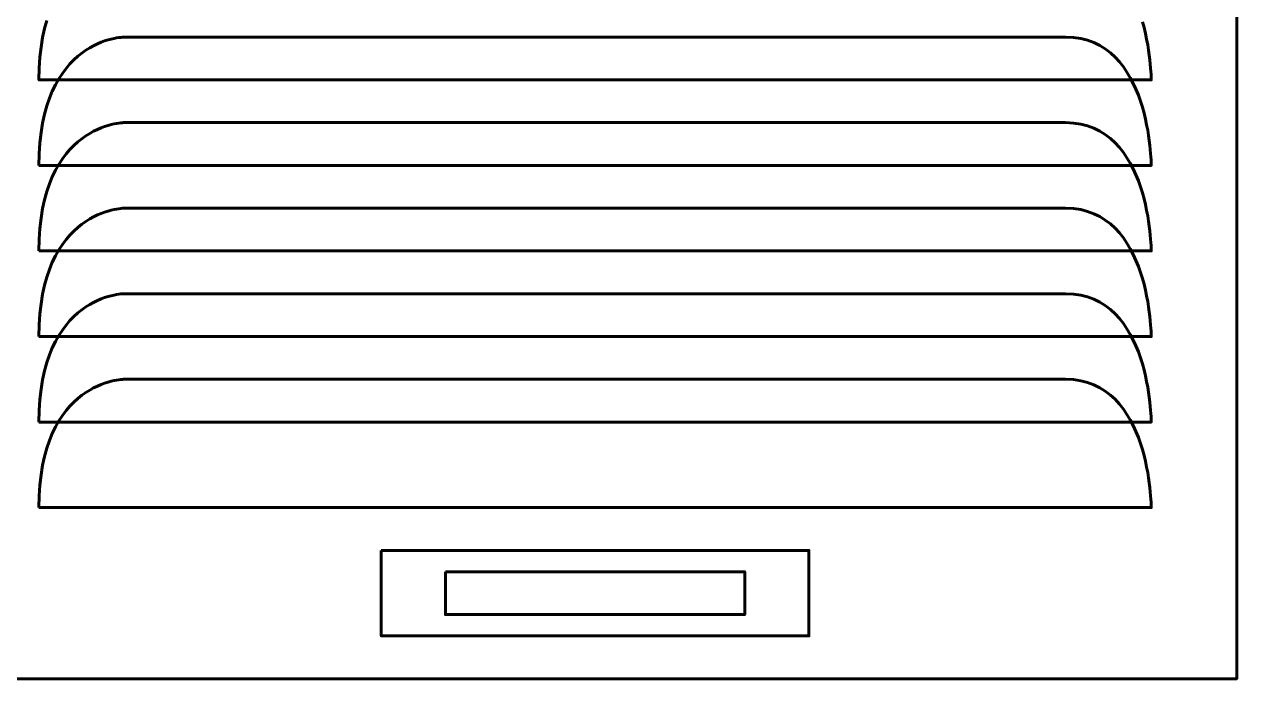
# Model space of a CAD drawing. Header units: millimetres. Extents: x -116965 to 323937, y 291661 to 566926.
# Drawn here: x -48397.9 to -48148.6, y 328387 to 328521.7 of the extents above; entities that cross this region are included whole.
import ezdxf

# ---------------------------------------------------------------- set-up
doc = ezdxf.new("R2010")
doc.units = ezdxf.units.MM
doc.layers.add('C00-00-00', color=7, linetype='Continuous')

msp = doc.modelspace()

# ---------------------------------------------------------------- linework, layer by layer
at = {"layer": 'C00-00-00', "lineweight": 60}
for points in [[(-48412.518217, 328651.003254), (-48148.555067, 328651.003254), (-48148.555067, 328387.040104), (-48412.518217, 328387.040104)], [(-48394.922006, 328492.6307), (-48394.87153, 328495.028339), (-48394.724391, 328497.276183), (-48394.487039, 328499.379053), (-48394.165919, 328501.341782), (-48393.767469, 328503.169212), (-48393.298136, 328504.866164), (-48392.764363, 328506.43748), (-48392.172598, 328507.887985), (-48391.52928, 328509.222513), (-48390.840852, 328510.4459), (-48390.113765, 328511.562976), (-48389.354455, 328512.578571), (-48388.569371, 328513.497518), (-48387.764954, 328514.324654), (-48386.947647, 328515.064805), (-48386.123901, 328515.722808), (-48385.300151, 328516.303493), (-48384.482847, 328516.811693), (-48383.678431, 328517.252241), (-48382.893347, 328517.629967), (-48382.134036, 328517.949709), (-48381.406949, 328518.216291), (-48380.718521, 328518.434551), (-48380.075203, 328518.609322), (-48379.483434, 328518.745434), (-48378.949666, 328518.847716), (-48378.480333, 328518.921006), (-48378.081883, 328518.970137), (-48377.760762, 328518.999934), (-48377.523411, 328519.015236), (-48377.376272, 328519.020874), (-48377.325795, 328519.021679), (-48377.185496, 328519.021679), (-48376.770505, 328519.021679), (-48376.089685, 328519.021679), (-48375.151896, 328519.021679), (-48373.965996, 328519.021679), (-48372.540852, 328519.021679), (-48370.885321, 328519.021679), (-48369.008266, 328519.021679), (-48366.918543, 328519.021679), (-48364.625019, 328519.021679), (-48362.136555, 328519.021679), (-48359.462005, 328519.021679), (-48356.61024, 328519.021679), (-48353.590112, 328519.021679), (-48350.410488, 328519.021679), (-48347.080225, 328519.021679), (-48343.60819, 328519.021679), (-48340.003235, 328519.021679), (-48336.274228, 328519.021679), (-48332.430028, 328519.021679), (-48328.479496, 328519.021679), (-48324.431492, 328519.021679), (-48320.294881, 328519.021679), (-48316.078518, 328519.021679), (-48311.791266, 328519.021679), (-48307.441988, 328519.021679), (-48303.039547, 328519.021679), (-48298.592798, 328519.021679), (-48294.110606, 328519.021679), (-48289.601832, 328519.021679), (-48285.075334, 328519.021679), (-48280.539975, 328519.021679), (-48276.004615, 328519.021679), (-48271.478118, 328519.021679), (-48266.969344, 328519.021679), (-48262.487151, 328519.021679), (-48258.040402, 328519.021679), (-48253.637958, 328519.021679), (-48249.28868, 328519.021679), (-48245.001431, 328519.021679), (-48240.785069, 328519.021679), (-48236.648454, 328519.021679), (-48232.60045, 328519.021679), (-48228.649917, 328519.021679), (-48224.805718, 328519.021679), (-48221.076711, 328519.021679), (-48217.47176, 328519.021679), (-48213.999721, 328519.021679), (-48210.669458, 328519.021679), (-48207.489834, 328519.021679), (-48204.46971, 328519.021679), (-48201.617941, 328519.021679), (-48198.943395, 328519.021679), (-48196.454927, 328519.021679), (-48194.161403, 328519.021679), (-48192.071684, 328519.021679), (-48190.194628, 328519.021679), (-48188.539097, 328519.021679), (-48187.11395, 328519.021679), (-48185.928054, 328519.021679), (-48184.990261, 328519.021679), (-48184.30944, 328519.021679), (-48183.894449, 328519.021679), (-48183.75415, 328519.021679), (-48182.15552, 328518.945974), (-48180.656772, 328518.725296), (-48179.25468, 328518.369314), (-48177.946028, 328517.887692), (-48176.727587, 328517.290096), (-48175.596143, 328516.586185), (-48174.548469, 328515.785627), (-48173.581343, 328514.898091), (-48172.691543, 328513.933233), (-48171.87585, 328512.900727), (-48171.131039, 328511.810228), (-48170.453892, 328510.671408), (-48169.84118, 328509.493932), (-48169.289688, 328508.287459), (-48168.796192, 328507.061654), (-48168.357469, 328505.826189), (-48167.970295, 328504.590725), (-48167.631451, 328503.364919), (-48167.337717, 328502.158447), (-48167.085866, 328500.980971), (-48166.872681, 328499.84215), (-48166.694936, 328498.751652), (-48166.54941, 328497.719146), (-48166.432881, 328496.754288), (-48166.342132, 328495.866752), (-48166.273932, 328495.066193), (-48166.225066, 328494.362283), (-48166.19231, 328493.764687), (-48166.17244, 328493.283065), (-48166.162236, 328492.927083), (-48166.15848, 328492.706404), (-48166.157943, 328492.6307), (-48166.199611, 328492.6307), (-48166.323747, 328492.6307), (-48166.529041, 328492.6307), (-48166.814186, 328492.6307), (-48167.177869, 328492.6307), (-48167.618784, 328492.6307), (-48168.135619, 328492.6307), (-48168.72707, 328492.6307), (-48169.391823, 328492.6307), (-48170.128569, 328492.6307), (-48170.936005, 328492.6307), (-48171.812816, 328492.6307), (-48172.757695, 328492.6307), (-48173.769333, 328492.6307), (-48174.84642, 328492.6307), (-48175.987648, 328492.6307), (-48177.191709, 328492.6307), (-48178.457292, 328492.6307), (-48179.78309, 328492.6307), (-48181.167791, 328492.6307), (-48182.610088, 328492.6307), (-48184.108673, 328492.6307), (-48185.662235, 328492.6307), (-48187.269471, 328492.6307), (-48188.92906, 328492.6307), (-48190.639704, 328492.6307), (-48192.40009, 328492.6307), (-48194.208905, 328492.6307), (-48196.064847, 328492.6307), (-48197.966607, 328492.6307), (-48199.912867, 328492.6307), (-48201.902325, 328492.6307), (-48203.933674, 328492.6307), (-48206.005601, 328492.6307), (-48208.116796, 328492.6307), (-48210.265955, 328492.6307), (-48212.451763, 328492.6307), (-48214.672916, 328492.6307), (-48216.928102, 328492.6307), (-48219.216014, 328492.6307), (-48221.535341, 328492.6307), (-48223.884776, 328492.6307), (-48226.263006, 328492.6307), (-48228.668729, 328492.6307), (-48231.100629, 328492.6307), (-48233.557402, 328492.6307), (-48236.037734, 328492.6307), (-48238.54032, 328492.6307), (-48241.063853, 328492.6307), (-48243.607018, 328492.6307), (-48246.168511, 328492.6307), (-48248.747017, 328492.6307), (-48251.341237, 328492.6307), (-48253.94985, 328492.6307), (-48256.571558, 328492.6307), (-48259.205045, 328492.6307), (-48261.849003, 328492.6307), (-48264.502126, 328492.6307), (-48267.163101, 328492.6307), (-48269.830621, 328492.6307), (-48272.503376, 328492.6307), (-48275.18006, 328492.6307), (-48277.859364, 328492.6307), (-48280.539975, 328492.6307), (-48283.220586, 328492.6307), (-48285.899885, 328492.6307), (-48288.57657, 328492.6307), (-48291.249328, 328492.6307), (-48293.916849, 328492.6307), (-48296.577824, 328492.6307), (-48299.230947, 328492.6307), (-48301.874905, 328492.6307), (-48304.508392, 328492.6307), (-48307.130096, 328492.6307), (-48309.738713, 328492.6307), (-48312.332929, 328492.6307), (-48314.911438, 328492.6307), (-48317.472928, 328492.6307), (-48320.016097, 328492.6307), (-48322.539626, 328492.6307), (-48325.042212, 328492.6307), (-48327.522547, 328492.6307), (-48329.97932, 328492.6307), (-48332.41122, 328492.6307), (-48334.816939, 328492.6307), (-48337.195174, 328492.6307), (-48339.544608, 328492.6307), (-48341.863935, 328492.6307), (-48344.151844, 328492.6307), (-48346.40703, 328492.6307), (-48348.628183, 328492.6307), (-48350.813994, 328492.6307), (-48352.963149, 328492.6307), (-48355.074348, 328492.6307), (-48357.146272, 328492.6307), (-48359.17762, 328492.6307), (-48361.167079, 328492.6307), (-48363.113343, 328492.6307), (-48365.015098, 328492.6307), (-48366.871041, 328492.6307), (-48368.679859, 328492.6307), (-48370.440242, 328492.6307), (-48372.150886, 328492.6307), (-48373.810479, 328492.6307), (-48375.41771, 328492.6307), (-48376.971272, 328492.6307), (-48378.469858, 328492.6307), (-48379.912158, 328492.6307), (-48381.296859, 328492.6307), (-48382.622657, 328492.6307), (-48383.888241, 328492.6307), (-48385.092298, 328492.6307), (-48386.23353, 328492.6307), (-48387.310616, 328492.6307), (-48388.322255, 328492.6307), (-48389.267133, 328492.6307), (-48390.143944, 328492.6307), (-48390.951377, 328492.6307), (-48391.688123, 328492.6307), (-48392.352879, 328492.6307), (-48392.944327, 328492.6307), (-48393.461162, 328492.6307), (-48393.902077, 328492.6307), (-48394.26576, 328492.6307), (-48394.550905, 328492.6307), (-48394.756199, 328492.6307), (-48394.880335, 328492.6307)], [(-48394.922006, 328475.027823), (-48394.87153, 328477.426071), (-48394.724391, 328479.674478), (-48394.487039, 328481.77788), (-48394.165919, 328483.741109), (-48393.767469, 328485.568996), (-48393.298136, 328487.266379), (-48392.764363, 328488.838091), (-48392.172598, 328490.288963), (-48391.52928, 328491.62383), (-48390.840852, 328492.847524), (-48390.113765, 328493.964879), (-48389.354455, 328494.980731), (-48388.569371, 328495.899913), (-48387.764954, 328496.727257), (-48386.947647, 328497.467597), (-48386.123901, 328498.125762), (-48385.300151, 328498.706595), (-48384.482847, 328499.214923), (-48383.678431, 328499.655585), (-48382.893347, 328500.033405), (-48382.134036, 328500.353226), (-48381.406949, 328500.61988), (-48380.718521, 328500.838193), (-48380.075203, 328501.013005), (-48379.483434, 328501.149151), (-48378.949666, 328501.251464), (-48378.480333, 328501.324773), (-48378.081883, 328501.373911), (-48377.760762, 328501.40372), (-48377.523411, 328501.419025), (-48377.376272, 328501.424663), (-48377.325795, 328501.425472), (-48377.185496, 328501.425472), (-48376.770505, 328501.425472), (-48376.089685, 328501.425472), (-48375.151896, 328501.425472), (-48373.965996, 328501.425472), (-48372.540852, 328501.425472), (-48370.885321, 328501.425472), (-48369.008266, 328501.425472), (-48366.918543, 328501.425472), (-48364.625019, 328501.425472), (-48362.136555, 328501.425472), (-48359.462005, 328501.425472), (-48356.61024, 328501.425472), (-48353.590112, 328501.425472), (-48350.410488, 328501.425472), (-48347.080225, 328501.425472), (-48343.60819, 328501.425472), (-48340.003235, 328501.425472), (-48336.274228, 328501.425472), (-48332.430028, 328501.425472), (-48328.479496, 328501.425472), (-48324.431492, 328501.425472), (-48320.294881, 328501.425472), (-48316.078518, 328501.425472), (-48311.791266, 328501.425472), (-48307.441988, 328501.425472), (-48303.039547, 328501.425472), (-48298.592798, 328501.425472), (-48294.110606, 328501.425472), (-48289.601832, 328501.425472), (-48285.075334, 328501.425472), (-48280.539975, 328501.425472), (-48276.004615, 328501.425472), (-48271.478118, 328501.425472), (-48266.969344, 328501.425472), (-48262.487151, 328501.425472), (-48258.040402, 328501.425472), (-48253.637958, 328501.425472), (-48249.28868, 328501.425472), (-48245.001431, 328501.425472), (-48240.785069, 328501.425472), (-48236.648454, 328501.425472), (-48232.60045, 328501.425472), (-48228.649917, 328501.425472), (-48224.805718, 328501.425472), (-48221.076711, 328501.425472), (-48217.47176, 328501.425472), (-48213.999721, 328501.425472), (-48210.669458, 328501.425472), (-48207.489834, 328501.425472), (-48204.46971, 328501.425472), (-48201.617941, 328501.425472), (-48198.943395, 328501.425472), (-48196.454927, 328501.425472), (-48194.161403, 328501.425472), (-48192.071684, 328501.425472), (-48190.194628, 328501.425472), (-48188.539097, 328501.425472), (-48187.11395, 328501.425472), (-48185.928054, 328501.425472), (-48184.990261, 328501.425472), (-48184.30944, 328501.425472), (-48183.894449, 328501.425472), (-48183.75415, 328501.425472), (-48182.15552, 328501.349745), (-48180.656772, 328501.129013), (-48179.25468, 328500.772941), (-48177.946028, 328500.291197), (-48176.727587, 328499.693447), (-48175.596143, 328498.989358), (-48174.548469, 328498.1886), (-48173.581343, 328497.300837), (-48172.691543, 328496.335737), (-48171.87585, 328495.30297), (-48171.131039, 328494.212196), (-48170.453892, 328493.073088), (-48169.84118, 328491.895314), (-48169.289688, 328490.688536), (-48168.796192, 328489.462424), (-48168.357469, 328488.226646), (-48167.970295, 328486.990867), (-48167.631451, 328485.764755), (-48167.337717, 328484.557977), (-48167.085866, 328483.380203), (-48166.872681, 328482.241095), (-48166.694936, 328481.150324), (-48166.54941, 328480.117554), (-48166.432881, 328479.152454), (-48166.342132, 328478.264691), (-48166.273932, 328477.463933), (-48166.225066, 328476.759844), (-48166.19231, 328476.162097), (-48166.17244, 328475.68035), (-48166.162236, 328475.324282), (-48166.15848, 328475.103547), (-48166.157943, 328475.027823), (-48166.199611, 328475.027823), (-48166.323747, 328475.027823), (-48166.529041, 328475.027823), (-48166.814186, 328475.027823), (-48167.177869, 328475.027823), (-48167.618784, 328475.027823), (-48168.135619, 328475.027823), (-48168.72707, 328475.027823), (-48169.391823, 328475.027823), (-48170.128569, 328475.027823), (-48170.936005, 328475.027823), (-48171.812816, 328475.027823), (-48172.757695, 328475.027823), (-48173.769333, 328475.027823), (-48174.84642, 328475.027823), (-48175.987648, 328475.027823), (-48177.191709, 328475.027823), (-48178.457292, 328475.027823), (-48179.78309, 328475.027823), (-48181.167791, 328475.027823), (-48182.610088, 328475.027823), (-48184.108673, 328475.027823), (-48185.662235, 328475.027823), (-48187.269471, 328475.027823), (-48188.92906, 328475.027823), (-48190.639704, 328475.027823), (-48192.40009, 328475.027823), (-48194.208905, 328475.027823), (-48196.064847, 328475.027823), (-48197.966607, 328475.027823), (-48199.912867, 328475.027823), (-48201.902325, 328475.027823), (-48203.933674, 328475.027823), (-48206.005601, 328475.027823), (-48208.116796, 328475.027823), (-48210.265955, 328475.027823), (-48212.451763, 328475.027823), (-48214.672916, 328475.027823), (-48216.928102, 328475.027823), (-48219.216014, 328475.027823), (-48221.535341, 328475.027823), (-48223.884776, 328475.027823), (-48226.263006, 328475.027823), (-48228.668729, 328475.027823), (-48231.100629, 328475.027823), (-48233.557402, 328475.027823), (-48236.037734, 328475.027823), (-48238.54032, 328475.027823), (-48241.063853, 328475.027823), (-48243.607018, 328475.027823), (-48246.168511, 328475.027823), (-48248.747017, 328475.027823), (-48251.341237, 328475.027823), (-48253.94985, 328475.027823), (-48256.571558, 328475.027823), (-48259.205045, 328475.027823), (-48261.849003, 328475.027823), (-48264.502126, 328475.027823), (-48267.163101, 328475.027823), (-48269.830621, 328475.027823), (-48272.503376, 328475.027823), (-48275.18006, 328475.027823), (-48277.859364, 328475.027823), (-48280.539975, 328475.027823), (-48283.220586, 328475.027823), (-48285.899885, 328475.027823), (-48288.57657, 328475.027823), (-48291.249328, 328475.027823), (-48293.916849, 328475.027823), (-48296.577824, 328475.027823), (-48299.230947, 328475.027823), (-48301.874905, 328475.027823), (-48304.508392, 328475.027823), (-48307.130096, 328475.027823), (-48309.738713, 328475.027823), (-48312.332929, 328475.027823), (-48314.911438, 328475.027823), (-48317.472928, 328475.027823), (-48320.016097, 328475.027823), (-48322.539626, 328475.027823), (-48325.042212, 328475.027823), (-48327.522547, 328475.027823), (-48329.97932, 328475.027823), (-48332.41122, 328475.027823), (-48334.816939, 328475.027823), (-48337.195174, 328475.027823), (-48339.544608, 328475.027823), (-48341.863935, 328475.027823), (-48344.151844, 328475.027823), (-48346.40703, 328475.027823), (-48348.628183, 328475.027823), (-48350.813994, 328475.027823), (-48352.963149, 328475.027823), (-48355.074348, 328475.027823), (-48357.146272, 328475.027823), (-48359.17762, 328475.027823), (-48361.167079, 328475.027823), (-48363.113343, 328475.027823), (-48365.015098, 328475.027823), (-48366.871041, 328475.027823), (-48368.679859, 328475.027823), (-48370.440242, 328475.027823), (-48372.150886, 328475.027823), (-48373.810479, 328475.027823), (-48375.41771, 328475.027823), (-48376.971272, 328475.027823), (-48378.469858, 328475.027823), (-48379.912158, 328475.027823), (-48381.296859, 328475.027823), (-48382.622657, 328475.027823), (-48383.888241, 328475.027823), (-48385.092298, 328475.027823), (-48386.23353, 328475.027823), (-48387.310616, 328475.027823), (-48388.322255, 328475.027823), (-48389.267133, 328475.027823), (-48390.143944, 328475.027823), (-48390.951377, 328475.027823), (-48391.688123, 328475.027823), (-48392.352879, 328475.027823), (-48392.944327, 328475.027823), (-48393.461162, 328475.027823), (-48393.902077, 328475.027823), (-48394.26576, 328475.027823), (-48394.550905, 328475.027823), (-48394.756199, 328475.027823), (-48394.880335, 328475.027823)], [(-48394.922006, 328457.431612), (-48394.87153, 328459.82986), (-48394.724391, 328462.078267), (-48394.487039, 328464.18167), (-48394.165919, 328466.144898), (-48393.767469, 328467.972785), (-48393.298136, 328469.670168), (-48392.764363, 328471.241881), (-48392.172598, 328472.692752), (-48391.52928, 328474.02762), (-48390.840852, 328475.251313), (-48390.113765, 328476.368669), (-48389.354455, 328477.384521), (-48388.569371, 328478.303702), (-48387.764954, 328479.131046), (-48386.947647, 328479.871386), (-48386.123901, 328480.529556), (-48385.300151, 328481.110388), (-48384.482847, 328481.618716), (-48383.678431, 328482.059374), (-48382.893347, 328482.437195), (-48382.134036, 328482.757015), (-48381.406949, 328483.023669), (-48380.718521, 328483.241982), (-48380.075203, 328483.416799), (-48379.483434, 328483.552941), (-48378.949666, 328483.655253), (-48378.480333, 328483.728562), (-48378.081883, 328483.777701), (-48377.760762, 328483.807509), (-48377.523411, 328483.822814), (-48377.376272, 328483.828453), (-48377.325795, 328483.829261), (-48377.185496, 328483.829261), (-48376.770505, 328483.829261), (-48376.089685, 328483.829261), (-48375.151896, 328483.829261), (-48373.965996, 328483.829261), (-48372.540852, 328483.829261), (-48370.885321, 328483.829261), (-48369.008266, 328483.829261), (-48366.918543, 328483.829261), (-48364.625019, 328483.829261), (-48362.136555, 328483.829261), (-48359.462005, 328483.829261), (-48356.61024, 328483.829261), (-48353.590112, 328483.829261), (-48350.410488, 328483.829261), (-48347.080225, 328483.829261), (-48343.60819, 328483.829261), (-48340.003235, 328483.829261), (-48336.274228, 328483.829261), (-48332.430028, 328483.829261), (-48328.479496, 328483.829261), (-48324.431492, 328483.829261), (-48320.294881, 328483.829261), (-48316.078518, 328483.829261), (-48311.791266, 328483.829261), (-48307.441988, 328483.829261), (-48303.039547, 328483.829261), (-48298.592798, 328483.829261), (-48294.110606, 328483.829261), (-48289.601832, 328483.829261), (-48285.075334, 328483.829261), (-48280.539975, 328483.829261), (-48276.004615, 328483.829261), (-48271.478118, 328483.829261), (-48266.969344, 328483.829261), (-48262.487151, 328483.829261), (-48258.040402, 328483.829261), (-48253.637958, 328483.829261), (-48249.28868, 328483.829261), (-48245.001431, 328483.829261), (-48240.785069, 328483.829261), (-48236.648454, 328483.829261), (-48232.60045, 328483.829261), (-48228.649917, 328483.829261), (-48224.805718, 328483.829261), (-48221.076711, 328483.829261), (-48217.47176, 328483.829261), (-48213.999721, 328483.829261), (-48210.669458, 328483.829261), (-48207.489834, 328483.829261), (-48204.46971, 328483.829261), (-48201.617941, 328483.829261), (-48198.943395, 328483.829261), (-48196.454927, 328483.829261), (-48194.161403, 328483.829261), (-48192.071684, 328483.829261), (-48190.194628, 328483.829261), (-48188.539097, 328483.829261), (-48187.11395, 328483.829261), (-48185.928054, 328483.829261), (-48184.990261, 328483.829261), (-48184.30944, 328483.829261), (-48183.894449, 328483.829261), (-48183.75415, 328483.829261), (-48182.15552, 328483.753534), (-48180.656772, 328483.532803), (-48179.25468, 328483.17673), (-48177.946028, 328482.694987), (-48176.727587, 328482.097236), (-48175.596143, 328481.393148), (-48174.548469, 328480.592389), (-48173.581343, 328479.704626), (-48172.691543, 328478.739526), (-48171.87585, 328477.70676), (-48171.131039, 328476.615985), (-48170.453892, 328475.476878), (-48169.84118, 328474.299103), (-48169.289688, 328473.092325), (-48168.796192, 328471.866213), (-48168.357469, 328470.630435), (-48167.970295, 328469.394657), (-48167.631451, 328468.168545), (-48167.337717, 328466.96177), (-48167.085866, 328465.783992), (-48166.872681, 328464.644884), (-48166.694936, 328463.554114), (-48166.54941, 328462.521343), (-48166.432881, 328461.556243), (-48166.342132, 328460.668481), (-48166.273932, 328459.867722), (-48166.225066, 328459.163634), (-48166.19231, 328458.565887), (-48166.17244, 328458.08414), (-48166.162236, 328457.728071), (-48166.15848, 328457.507336), (-48166.157943, 328457.431612), (-48166.199611, 328457.431612), (-48166.323747, 328457.431612), (-48166.529041, 328457.431612), (-48166.814186, 328457.431612), (-48167.177869, 328457.431612), (-48167.618784, 328457.431612), (-48168.135619, 328457.431612), (-48168.72707, 328457.431612), (-48169.391823, 328457.431612), (-48170.128569, 328457.431612), (-48170.936005, 328457.431612), (-48171.812816, 328457.431612), (-48172.757695, 328457.431612), (-48173.769333, 328457.431612), (-48174.84642, 328457.431612), (-48175.987648, 328457.431612), (-48177.191709, 328457.431612), (-48178.457292, 328457.431612), (-48179.78309, 328457.431612), (-48181.167791, 328457.431612), (-48182.610088, 328457.431612), (-48184.108673, 328457.431612), (-48185.662235, 328457.431612), (-48187.269471, 328457.431612), (-48188.92906, 328457.431612), (-48190.639704, 328457.431612), (-48192.40009, 328457.431612), (-48194.208905, 328457.431612), (-48196.064847, 328457.431612), (-48197.966607, 328457.431612), (-48199.912867, 328457.431612), (-48201.902325, 328457.431612), (-48203.933674, 328457.431612), (-48206.005601, 328457.431612), (-48208.116796, 328457.431612), (-48210.265955, 328457.431612), (-48212.451763, 328457.431612), (-48214.672916, 328457.431612), (-48216.928102, 328457.431612), (-48219.216014, 328457.431612), (-48221.535341, 328457.431612), (-48223.884776, 328457.431612), (-48226.263006, 328457.431612), (-48228.668729, 328457.431612), (-48231.100629, 328457.431612), (-48233.557402, 328457.431612), (-48236.037734, 328457.431612), (-48238.54032, 328457.431612), (-48241.063853, 328457.431612), (-48243.607018, 328457.431612), (-48246.168511, 328457.431612), (-48248.747017, 328457.431612), (-48251.341237, 328457.431612), (-48253.94985, 328457.431612), (-48256.571558, 328457.431612), (-48259.205045, 328457.431612), (-48261.849003, 328457.431612), (-48264.502126, 328457.431612), (-48267.163101, 328457.431612), (-48269.830621, 328457.431612), (-48272.503376, 328457.431612), (-48275.18006, 328457.431612), (-48277.859364, 328457.431612), (-48280.539975, 328457.431612), (-48283.220586, 328457.431612), (-48285.899885, 328457.431612), (-48288.57657, 328457.431612), (-48291.249328, 328457.431612), (-48293.916849, 328457.431612), (-48296.577824, 328457.431612), (-48299.230947, 328457.431612), (-48301.874905, 328457.431612), (-48304.508392, 328457.431612), (-48307.130096, 328457.431612), (-48309.738713, 328457.431612), (-48312.332929, 328457.431612), (-48314.911438, 328457.431612), (-48317.472928, 328457.431612), (-48320.016097, 328457.431612), (-48322.539626, 328457.431612), (-48325.042212, 328457.431612), (-48327.522547, 328457.431612), (-48329.97932, 328457.431612), (-48332.41122, 328457.431612), (-48334.816939, 328457.431612), (-48337.195174, 328457.431612), (-48339.544608, 328457.431612), (-48341.863935, 328457.431612), (-48344.151844, 328457.431612), (-48346.40703, 328457.431612), (-48348.628183, 328457.431612), (-48350.813994, 328457.431612), (-48352.963149, 328457.431612), (-48355.074348, 328457.431612), (-48357.146272, 328457.431612), (-48359.17762, 328457.431612), (-48361.167079, 328457.431612), (-48363.113343, 328457.431612), (-48365.015098, 328457.431612), (-48366.871041, 328457.431612), (-48368.679859, 328457.431612), (-48370.440242, 328457.431612), (-48372.150886, 328457.431612), (-48373.810479, 328457.431612), (-48375.41771, 328457.431612), (-48376.971272, 328457.431612), (-48378.469858, 328457.431612), (-48379.912158, 328457.431612), (-48381.296859, 328457.431612), (-48382.622657, 328457.431612), (-48383.888241, 328457.431612), (-48385.092298, 328457.431612), (-48386.23353, 328457.431612), (-48387.310616, 328457.431612), (-48388.322255, 328457.431612), (-48389.267133, 328457.431612), (-48390.143944, 328457.431612), (-48390.951377, 328457.431612), (-48391.688123, 328457.431612), (-48392.352879, 328457.431612), (-48392.944327, 328457.431612), (-48393.461162, 328457.431612), (-48393.902077, 328457.431612), (-48394.26576, 328457.431612), (-48394.550905, 328457.431612), (-48394.756199, 328457.431612), (-48394.880335, 328457.431612)], [(-48394.922006, 328439.835402), (-48394.87153, 328442.23365), (-48394.724391, 328444.482056), (-48394.487039, 328446.585459), (-48394.165919, 328448.548687), (-48393.767469, 328450.376578), (-48393.298136, 328452.073962), (-48392.764363, 328453.64567), (-48392.172598, 328455.096542), (-48391.52928, 328456.431409), (-48390.840852, 328457.655102), (-48390.113765, 328458.772458), (-48389.354455, 328459.78831), (-48388.569371, 328460.707491), (-48387.764954, 328461.534835), (-48386.947647, 328462.275175), (-48386.123901, 328462.933345), (-48385.300151, 328463.514177), (-48384.482847, 328464.022506), (-48383.678431, 328464.463164), (-48382.893347, 328464.840988), (-48382.134036, 328465.160805), (-48381.406949, 328465.427459), (-48380.718521, 328465.645771), (-48380.075203, 328465.820588), (-48379.483434, 328465.95673), (-48378.949666, 328466.059043), (-48378.480333, 328466.132352), (-48378.081883, 328466.181494), (-48377.760762, 328466.211299), (-48377.523411, 328466.226604), (-48377.376272, 328466.232246), (-48377.325795, 328466.233051), (-48377.185496, 328466.233051), (-48376.770505, 328466.233051), (-48376.089685, 328466.233051), (-48375.151896, 328466.233051), (-48373.965996, 328466.233051), (-48372.540852, 328466.233051), (-48370.885321, 328466.233051), (-48369.008266, 328466.233051), (-48366.918543, 328466.233051), (-48364.625019, 328466.233051), (-48362.136555, 328466.233051), (-48359.462005, 328466.233051), (-48356.61024, 328466.233051), (-48353.590112, 328466.233051), (-48350.410488, 328466.233051), (-48347.080225, 328466.233051), (-48343.60819, 328466.233051), (-48340.003235, 328466.233051), (-48336.274228, 328466.233051), (-48332.430028, 328466.233051), (-48328.479496, 328466.233051), (-48324.431492, 328466.233051), (-48320.294881, 328466.233051), (-48316.078518, 328466.233051), (-48311.791266, 328466.233051), (-48307.441988, 328466.233051), (-48303.039547, 328466.233051), (-48298.592798, 328466.233051), (-48294.110606, 328466.233051), (-48289.601832, 328466.233051), (-48285.075334, 328466.233051), (-48280.539975, 328466.233051), (-48276.004615, 328466.233051), (-48271.478118, 328466.233051), (-48266.969344, 328466.233051), (-48262.487151, 328466.233051), (-48258.040402, 328466.233051), (-48253.637958, 328466.233051), (-48249.28868, 328466.233051), (-48245.001431, 328466.233051), (-48240.785069, 328466.233051), (-48236.648454, 328466.233051), (-48232.60045, 328466.233051), (-48228.649917, 328466.233051), (-48224.805718, 328466.233051), (-48221.076711, 328466.233051), (-48217.47176, 328466.233051), (-48213.999721, 328466.233051), (-48210.669458, 328466.233051), (-48207.489834, 328466.233051), (-48204.46971, 328466.233051), (-48201.617941, 328466.233051), (-48198.943395, 328466.233051), (-48196.454927, 328466.233051), (-48194.161403, 328466.233051), (-48192.071684, 328466.233051), (-48190.194628, 328466.233051), (-48188.539097, 328466.233051), (-48187.11395, 328466.233051), (-48185.928054, 328466.233051), (-48184.990261, 328466.233051), (-48184.30944, 328466.233051), (-48183.894449, 328466.233051), (-48183.75415, 328466.233051), (-48182.15552, 328466.157323), (-48180.656772, 328465.936592), (-48179.25468, 328465.580519), (-48177.946028, 328465.098776), (-48176.727587, 328464.501025), (-48175.596143, 328463.796937), (-48174.548469, 328462.996178), (-48173.581343, 328462.108416), (-48172.691543, 328461.143316), (-48171.87585, 328460.110549), (-48171.131039, 328459.019775), (-48170.453892, 328457.880671), (-48169.84118, 328456.702893), (-48169.289688, 328455.496114), (-48168.796192, 328454.270003), (-48168.357469, 328453.034224), (-48167.970295, 328451.798446), (-48167.631451, 328450.572334), (-48167.337717, 328449.36556), (-48167.085866, 328448.187782), (-48166.872681, 328447.048674), (-48166.694936, 328445.957903), (-48166.54941, 328444.925133), (-48166.432881, 328443.960033), (-48166.342132, 328443.07227), (-48166.273932, 328442.271511), (-48166.225066, 328441.567427), (-48166.19231, 328440.969676), (-48166.17244, 328440.487933), (-48166.162236, 328440.13186), (-48166.15848, 328439.911129), (-48166.157943, 328439.835402), (-48166.199611, 328439.835402), (-48166.323747, 328439.835402), (-48166.529041, 328439.835402), (-48166.814186, 328439.835402), (-48167.177869, 328439.835402), (-48167.618784, 328439.835402), (-48168.135619, 328439.835402), (-48168.72707, 328439.835402), (-48169.391823, 328439.835402), (-48170.128569, 328439.835402), (-48170.936005, 328439.835402), (-48171.812816, 328439.835402), (-48172.757695, 328439.835402), (-48173.769333, 328439.835402), (-48174.84642, 328439.835402), (-48175.987648, 328439.835402), (-48177.191709, 328439.835402), (-48178.457292, 328439.835402), (-48179.78309, 328439.835402), (-48181.167791, 328439.835402), (-48182.610088, 328439.835402), (-48184.108673, 328439.835402), (-48185.662235, 328439.835402), (-48187.269471, 328439.835402), (-48188.92906, 328439.835402), (-48190.639704, 328439.835402), (-48192.40009, 328439.835402), (-48194.208905, 328439.835402), (-48196.064847, 328439.835402), (-48197.966607, 328439.835402), (-48199.912867, 328439.835402), (-48201.902325, 328439.835402), (-48203.933674, 328439.835402), (-48206.005601, 328439.835402), (-48208.116796, 328439.835402), (-48210.265955, 328439.835402), (-48212.451763, 328439.835402), (-48214.672916, 328439.835402), (-48216.928102, 328439.835402), (-48219.216014, 328439.835402), (-48221.535341, 328439.835402), (-48223.884776, 328439.835402), (-48226.263006, 328439.835402), (-48228.668729, 328439.835402), (-48231.100629, 328439.835402), (-48233.557402, 328439.835402), (-48236.037734, 328439.835402), (-48238.54032, 328439.835402), (-48241.063853, 328439.835402), (-48243.607018, 328439.835402), (-48246.168511, 328439.835402), (-48248.747017, 328439.835402), (-48251.341237, 328439.835402), (-48253.94985, 328439.835402), (-48256.571558, 328439.835402), (-48259.205045, 328439.835402), (-48261.849003, 328439.835402), (-48264.502126, 328439.835402), (-48267.163101, 328439.835402), (-48269.830621, 328439.835402), (-48272.503376, 328439.835402), (-48275.18006, 328439.835402), (-48277.859364, 328439.835402), (-48280.539975, 328439.835402), (-48283.220586, 328439.835402), (-48285.899885, 328439.835402), (-48288.57657, 328439.835402), (-48291.249328, 328439.835402), (-48293.916849, 328439.835402), (-48296.577824, 328439.835402), (-48299.230947, 328439.835402), (-48301.874905, 328439.835402), (-48304.508392, 328439.835402), (-48307.130096, 328439.835402), (-48309.738713, 328439.835402), (-48312.332929, 328439.835402), (-48314.911438, 328439.835402), (-48317.472928, 328439.835402), (-48320.016097, 328439.835402), (-48322.539626, 328439.835402), (-48325.042212, 328439.835402), (-48327.522547, 328439.835402), (-48329.97932, 328439.835402), (-48332.41122, 328439.835402), (-48334.816939, 328439.835402), (-48337.195174, 328439.835402), (-48339.544608, 328439.835402), (-48341.863935, 328439.835402), (-48344.151844, 328439.835402), (-48346.40703, 328439.835402), (-48348.628183, 328439.835402), (-48350.813994, 328439.835402), (-48352.963149, 328439.835402), (-48355.074348, 328439.835402), (-48357.146272, 328439.835402), (-48359.17762, 328439.835402), (-48361.167079, 328439.835402), (-48363.113343, 328439.835402), (-48365.015098, 328439.835402), (-48366.871041, 328439.835402), (-48368.679859, 328439.835402), (-48370.440242, 328439.835402), (-48372.150886, 328439.835402), (-48373.810479, 328439.835402), (-48375.41771, 328439.835402), (-48376.971272, 328439.835402), (-48378.469858, 328439.835402), (-48379.912158, 328439.835402), (-48381.296859, 328439.835402), (-48382.622657, 328439.835402), (-48383.888241, 328439.835402), (-48385.092298, 328439.835402), (-48386.23353, 328439.835402), (-48387.310616, 328439.835402), (-48388.322255, 328439.835402), (-48389.267133, 328439.835402), (-48390.143944, 328439.835402), (-48390.951377, 328439.835402), (-48391.688123, 328439.835402), (-48392.352879, 328439.835402), (-48392.944327, 328439.835402), (-48393.461162, 328439.835402), (-48393.902077, 328439.835402), (-48394.26576, 328439.835402), (-48394.550905, 328439.835402), (-48394.756199, 328439.835402), (-48394.880335, 328439.835402)], [(-48394.922006, 328422.239191), (-48394.87153, 328424.637439), (-48394.724391, 328426.885849), (-48394.487039, 328428.989248), (-48394.165919, 328430.952477), (-48393.767469, 328432.780368), (-48393.298136, 328434.477751), (-48392.764363, 328436.04946), (-48392.172598, 328437.500331), (-48391.52928, 328438.835199), (-48390.840852, 328440.058892), (-48390.113765, 328441.176248), (-48389.354455, 328442.192099), (-48388.569371, 328443.111281), (-48387.764954, 328443.938625), (-48386.947647, 328444.678965), (-48386.123901, 328445.337134), (-48385.300151, 328445.917967), (-48384.482847, 328446.426295), (-48383.678431, 328446.866953), (-48382.893347, 328447.244777), (-48382.134036, 328447.564598), (-48381.406949, 328447.831248), (-48380.718521, 328448.049565), (-48380.075203, 328448.224377), (-48379.483434, 328448.360523), (-48378.949666, 328448.462832), (-48378.480333, 328448.536141), (-48378.081883, 328448.585283), (-48377.760762, 328448.615088), (-48377.523411, 328448.630393), (-48377.376272, 328448.636035), (-48377.325795, 328448.63684), (-48377.185496, 328448.63684), (-48376.770505, 328448.63684), (-48376.089685, 328448.63684), (-48375.151896, 328448.63684), (-48373.965996, 328448.63684), (-48372.540852, 328448.63684), (-48370.885321, 328448.63684), (-48369.008266, 328448.63684), (-48366.918543, 328448.63684), (-48364.625019, 328448.63684), (-48362.136555, 328448.63684), (-48359.462005, 328448.63684), (-48356.61024, 328448.63684), (-48353.590112, 328448.63684), (-48350.410488, 328448.63684), (-48347.080225, 328448.63684), (-48343.60819, 328448.63684), (-48340.003235, 328448.63684), (-48336.274228, 328448.63684), (-48332.430028, 328448.63684), (-48328.479496, 328448.63684), (-48324.431492, 328448.63684), (-48320.294881, 328448.63684), (-48316.078518, 328448.63684), (-48311.791266, 328448.63684), (-48307.441988, 328448.63684), (-48303.039547, 328448.63684), (-48298.592798, 328448.63684), (-48294.110606, 328448.63684), (-48289.601832, 328448.63684), (-48285.075334, 328448.63684), (-48280.539975, 328448.63684), (-48276.004615, 328448.63684), (-48271.478118, 328448.63684), (-48266.969344, 328448.63684), (-48262.487151, 328448.63684), (-48258.040402, 328448.63684), (-48253.637958, 328448.63684), (-48249.28868, 328448.63684), (-48245.001431, 328448.63684), (-48240.785069, 328448.63684), (-48236.648454, 328448.63684), (-48232.60045, 328448.63684), (-48228.649917, 328448.63684), (-48224.805718, 328448.63684), (-48221.076711, 328448.63684), (-48217.47176, 328448.63684), (-48213.999721, 328448.63684), (-48210.669458, 328448.63684), (-48207.489834, 328448.63684), (-48204.46971, 328448.63684), (-48201.617941, 328448.63684), (-48198.943395, 328448.63684), (-48196.454927, 328448.63684), (-48194.161403, 328448.63684), (-48192.071684, 328448.63684), (-48190.194628, 328448.63684), (-48188.539097, 328448.63684), (-48187.11395, 328448.63684), (-48185.928054, 328448.63684), (-48184.990261, 328448.63684), (-48184.30944, 328448.63684), (-48183.894449, 328448.63684), (-48183.75415, 328448.63684), (-48182.15552, 328448.561113), (-48180.656772, 328448.340381), (-48179.25468, 328447.984309), (-48177.946028, 328447.502566), (-48176.727587, 328446.904815), (-48175.596143, 328446.20073), (-48174.548469, 328445.399972), (-48173.581343, 328444.512209), (-48172.691543, 328443.547109), (-48171.87585, 328442.514339), (-48171.131039, 328441.423568), (-48170.453892, 328440.28446), (-48169.84118, 328439.106682), (-48169.289688, 328437.899907), (-48168.796192, 328436.673796), (-48168.357469, 328435.438014), (-48167.970295, 328434.202235), (-48167.631451, 328432.976124), (-48167.337717, 328431.769349), (-48167.085866, 328430.591571), (-48166.872681, 328429.452463), (-48166.694936, 328428.361693), (-48166.54941, 328427.328922), (-48166.432881, 328426.363822), (-48166.342132, 328425.47606), (-48166.273932, 328424.675301), (-48166.225066, 328423.971216), (-48166.19231, 328423.373465), (-48166.17244, 328422.891722), (-48166.162236, 328422.53565), (-48166.15848, 328422.314918), (-48166.157943, 328422.239191), (-48166.199611, 328422.239191), (-48166.323747, 328422.239191), (-48166.529041, 328422.239191), (-48166.814186, 328422.239191), (-48167.177869, 328422.239191), (-48167.618784, 328422.239191), (-48168.135619, 328422.239191), (-48168.72707, 328422.239191), (-48169.391823, 328422.239191), (-48170.128569, 328422.239191), (-48170.936005, 328422.239191), (-48171.812816, 328422.239191), (-48172.757695, 328422.239191), (-48173.769333, 328422.239191), (-48174.84642, 328422.239191), (-48175.987648, 328422.239191), (-48177.191709, 328422.239191), (-48178.457292, 328422.239191), (-48179.78309, 328422.239191), (-48181.167791, 328422.239191), (-48182.610088, 328422.239191), (-48184.108673, 328422.239191), (-48185.662235, 328422.239191), (-48187.269471, 328422.239191), (-48188.92906, 328422.239191), (-48190.639704, 328422.239191), (-48192.40009, 328422.239191), (-48194.208905, 328422.239191), (-48196.064847, 328422.239191), (-48197.966607, 328422.239191), (-48199.912867, 328422.239191), (-48201.902325, 328422.239191), (-48203.933674, 328422.239191), (-48206.005601, 328422.239191), (-48208.116796, 328422.239191), (-48210.265955, 328422.239191), (-48212.451763, 328422.239191), (-48214.672916, 328422.239191), (-48216.928102, 328422.239191), (-48219.216014, 328422.239191), (-48221.535341, 328422.239191), (-48223.884776, 328422.239191), (-48226.263006, 328422.239191), (-48228.668729, 328422.239191), (-48231.100629, 328422.239191), (-48233.557402, 328422.239191), (-48236.037734, 328422.239191), (-48238.54032, 328422.239191), (-48241.063853, 328422.239191), (-48243.607018, 328422.239191), (-48246.168511, 328422.239191), (-48248.747017, 328422.239191), (-48251.341237, 328422.239191), (-48253.94985, 328422.239191), (-48256.571558, 328422.239191), (-48259.205045, 328422.239191), (-48261.849003, 328422.239191), (-48264.502126, 328422.239191), (-48267.163101, 328422.239191), (-48269.830621, 328422.239191), (-48272.503376, 328422.239191), (-48275.18006, 328422.239191), (-48277.859364, 328422.239191), (-48280.539975, 328422.239191), (-48283.220586, 328422.239191), (-48285.899885, 328422.239191), (-48288.57657, 328422.239191), (-48291.249328, 328422.239191), (-48293.916849, 328422.239191), (-48296.577824, 328422.239191), (-48299.230947, 328422.239191), (-48301.874905, 328422.239191), (-48304.508392, 328422.239191), (-48307.130096, 328422.239191), (-48309.738713, 328422.239191), (-48312.332929, 328422.239191), (-48314.911438, 328422.239191), (-48317.472928, 328422.239191), (-48320.016097, 328422.239191), (-48322.539626, 328422.239191), (-48325.042212, 328422.239191), (-48327.522547, 328422.239191), (-48329.97932, 328422.239191), (-48332.41122, 328422.239191), (-48334.816939, 328422.239191), (-48337.195174, 328422.239191), (-48339.544608, 328422.239191), (-48341.863935, 328422.239191), (-48344.151844, 328422.239191), (-48346.40703, 328422.239191), (-48348.628183, 328422.239191), (-48350.813994, 328422.239191), (-48352.963149, 328422.239191), (-48355.074348, 328422.239191), (-48357.146272, 328422.239191), (-48359.17762, 328422.239191), (-48361.167079, 328422.239191), (-48363.113343, 328422.239191), (-48365.015098, 328422.239191), (-48366.871041, 328422.239191), (-48368.679859, 328422.239191), (-48370.440242, 328422.239191), (-48372.150886, 328422.239191), (-48373.810479, 328422.239191), (-48375.41771, 328422.239191), (-48376.971272, 328422.239191), (-48378.469858, 328422.239191), (-48379.912158, 328422.239191), (-48381.296859, 328422.239191), (-48382.622657, 328422.239191), (-48383.888241, 328422.239191), (-48385.092298, 328422.239191), (-48386.23353, 328422.239191), (-48387.310616, 328422.239191), (-48388.322255, 328422.239191), (-48389.267133, 328422.239191), (-48390.143944, 328422.239191), (-48390.951377, 328422.239191), (-48391.688123, 328422.239191), (-48392.352879, 328422.239191), (-48392.944327, 328422.239191), (-48393.461162, 328422.239191), (-48393.902077, 328422.239191), (-48394.26576, 328422.239191), (-48394.550905, 328422.239191), (-48394.756199, 328422.239191), (-48394.880335, 328422.239191)], [(-48324.530498, 328413.437753), (-48236.542782, 328413.437753), (-48236.542782, 328395.841542), (-48324.530498, 328395.841542)], [(-48311.335008, 328409.037035), (-48249.744938, 328409.037035), (-48249.744938, 328400.240929), (-48311.335008, 328400.240929)]]:
    msp.add_lwpolyline(points, close=True, dxfattribs=at)
msp.add_lwpolyline([(-48167.970295, 328522.189955), (-48167.631451, 328520.963843), (-48167.337717, 328519.757065), (-48167.085866, 328518.57929), (-48166.872681, 328517.440182), (-48166.694936, 328516.349408), (-48166.54941, 328515.316641), (-48166.432881, 328514.351541), (-48166.342132, 328513.463779), (-48166.273932, 328512.66302), (-48166.225066, 328511.958932), (-48166.19231, 328511.361181), (-48166.17244, 328510.879438), (-48166.162236, 328510.523365), (-48166.15848, 328510.302634), (-48166.157943, 328510.226906), (-48166.199611, 328510.226906), (-48166.323747, 328510.226906), (-48166.529041, 328510.226906), (-48166.814186, 328510.226906), (-48167.177869, 328510.226906), (-48167.618784, 328510.226906), (-48168.135619, 328510.226906), (-48168.72707, 328510.226906), (-48169.391823, 328510.226906), (-48170.128569, 328510.226906), (-48170.936005, 328510.226906), (-48171.812816, 328510.226906), (-48172.757695, 328510.226906), (-48173.769333, 328510.226906), (-48174.84642, 328510.226906), (-48175.987648, 328510.226906), (-48177.191709, 328510.226906), (-48178.457292, 328510.226906), (-48179.78309, 328510.226906), (-48181.167791, 328510.226906), (-48182.610088, 328510.226906), (-48184.108673, 328510.226906), (-48185.662235, 328510.226906), (-48187.269471, 328510.226906), (-48188.92906, 328510.226906), (-48190.639704, 328510.226906), (-48192.40009, 328510.226906), (-48194.208905, 328510.226906), (-48196.064847, 328510.226906), (-48197.966607, 328510.226906), (-48199.912867, 328510.226906), (-48201.902325, 328510.226906), (-48203.933674, 328510.226906), (-48206.005601, 328510.226906), (-48208.116796, 328510.226906), (-48210.265955, 328510.226906), (-48212.451763, 328510.226906), (-48214.672916, 328510.226906), (-48216.928102, 328510.226906), (-48219.216014, 328510.226906), (-48221.535341, 328510.226906), (-48223.884776, 328510.226906), (-48226.263006, 328510.226906), (-48228.668729, 328510.226906), (-48231.100629, 328510.226906), (-48233.557402, 328510.226906), (-48236.037734, 328510.226906), (-48238.54032, 328510.226906), (-48241.063853, 328510.226906), (-48243.607018, 328510.226906), (-48246.168511, 328510.226906), (-48248.747017, 328510.226906), (-48251.341237, 328510.226906), (-48253.94985, 328510.226906), (-48256.571558, 328510.226906), (-48259.205045, 328510.226906), (-48261.849003, 328510.226906), (-48264.502126, 328510.226906), (-48267.163101, 328510.226906), (-48269.830621, 328510.226906), (-48272.503376, 328510.226906), (-48275.18006, 328510.226906), (-48277.859364, 328510.226906), (-48280.539975, 328510.226906), (-48283.220586, 328510.226906), (-48285.899885, 328510.226906), (-48288.57657, 328510.226906), (-48291.249328, 328510.226906), (-48293.916849, 328510.226906), (-48296.577824, 328510.226906), (-48299.230947, 328510.226906), (-48301.874905, 328510.226906), (-48304.508392, 328510.226906), (-48307.130096, 328510.226906), (-48309.738713, 328510.226906), (-48312.332929, 328510.226906), (-48314.911438, 328510.226906), (-48317.472928, 328510.226906), (-48320.016097, 328510.226906), (-48322.539626, 328510.226906), (-48325.042212, 328510.226906), (-48327.522547, 328510.226906), (-48329.97932, 328510.226906), (-48332.41122, 328510.226906), (-48334.816939, 328510.226906), (-48337.195174, 328510.226906), (-48339.544608, 328510.226906), (-48341.863935, 328510.226906), (-48344.151844, 328510.226906), (-48346.40703, 328510.226906), (-48348.628183, 328510.226906), (-48350.813994, 328510.226906), (-48352.963149, 328510.226906), (-48355.074348, 328510.226906), (-48357.146272, 328510.226906), (-48359.17762, 328510.226906), (-48361.167079, 328510.226906), (-48363.113343, 328510.226906), (-48365.015098, 328510.226906), (-48366.871041, 328510.226906), (-48368.679859, 328510.226906), (-48370.440242, 328510.226906), (-48372.150886, 328510.226906), (-48373.810479, 328510.226906), (-48375.41771, 328510.226906), (-48376.971272, 328510.226906), (-48378.469858, 328510.226906), (-48379.912158, 328510.226906), (-48381.296859, 328510.226906), (-48382.622657, 328510.226906), (-48383.888241, 328510.226906), (-48385.092298, 328510.226906), (-48386.23353, 328510.226906), (-48387.310616, 328510.226906), (-48388.322255, 328510.226906), (-48389.267133, 328510.226906), (-48390.143944, 328510.226906), (-48390.951377, 328510.226906), (-48391.688123, 328510.226906), (-48392.352879, 328510.226906), (-48392.944327, 328510.226906), (-48393.461162, 328510.226906), (-48393.902077, 328510.226906), (-48394.26576, 328510.226906), (-48394.550905, 328510.226906), (-48394.756199, 328510.226906), (-48394.880335, 328510.226906), (-48394.922006, 328510.226906), (-48394.87153, 328512.625158), (-48394.724391, 328514.873565), (-48394.487039, 328516.976968), (-48394.165919, 328518.940196), (-48393.767469, 328520.768083), (-48393.298136, 328522.465466)], dxfattribs=at)

doc.saveas('drawing.dxf')
